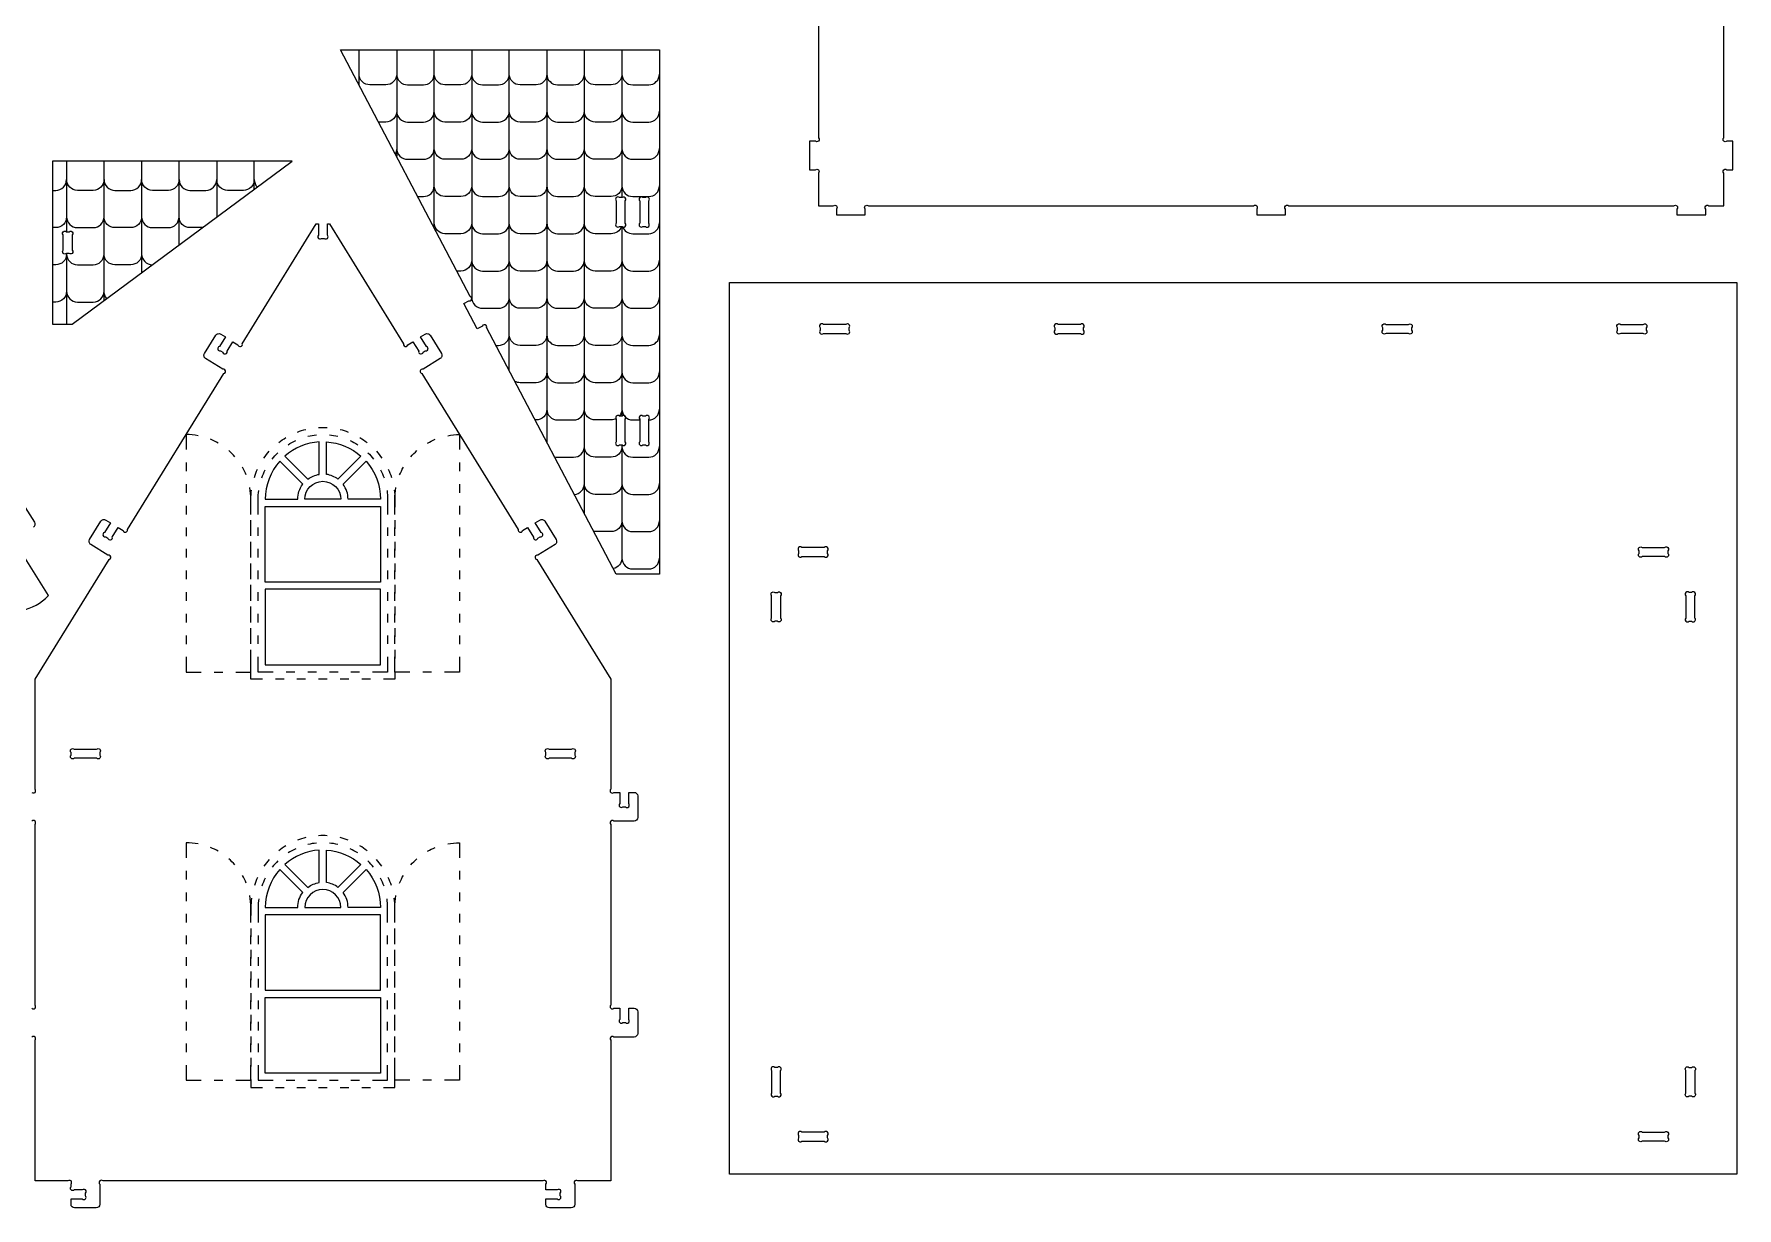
# Model space of a CAD drawing. Extents: x 3744.1 to 3839, y 1424.1 to 1485.3.
# Drawn here: x 3791.63 to 3838.96, y 1424.14 to 1456.77 of the extents above; entities that cross this region are included whole.
import ezdxf

# ---------------------------------------------------------------- set-up
doc = ezdxf.new("R2010")
doc.units = 0
doc.header["$MEASUREMENT"] = 0
doc.layers.add('LAYER1', color=18, linetype='CONTINUOUS')

msp = doc.modelspace()

# ---------------------------------------------------------------- linework, layer by layer
at = {"layer": 'LAYER1'}
for points in [[(3813.429, 1466.105), (3813.429, 1453.882, -1), (3813.341, 1453.793), (3813.179, 1453.793), (3813.179, 1452.993), (3813.341, 1452.993, -1), (3813.429, 1452.905), (3813.429, 1451.993), (3813.841, 1451.993, -1), (3813.929, 1451.905), (3813.929, 1451.743), (3814.729, 1451.743), (3814.729, 1451.905, -1), (3814.818, 1451.993), (3825.521, 1451.993, -1), (3825.609, 1451.905), (3825.609, 1451.743), (3826.409, 1451.743), (3826.409, 1451.905, -1), (3826.498, 1451.993), (3837.201, 1451.993, -1), (3837.289, 1451.905), (3837.289, 1451.743), (3838.089, 1451.743), (3838.089, 1451.905, -1), (3838.178, 1451.993), (3838.589, 1451.993), (3838.589, 1452.905, -1), (3838.678, 1452.993), (3838.839, 1452.993), (3838.839, 1453.793), (3838.678, 1453.793, -1), (3838.589, 1453.882), (3838.589, 1466.105, -1)], [(3801.704, 1455.657, -0.414214), (3801.404, 1455.357), (3800.96, 1455.357, -0.414214), (3800.66, 1455.657)], [(3801.704, 1455.657, 0.414214), (3802.004, 1455.357), (3802.447, 1455.357, 0.414214), (3802.747, 1455.657)], [(3803.791, 1455.657, -0.414214), (3803.491, 1455.357), (3803.047, 1455.357, -0.414214), (3802.747, 1455.657)], [(3803.791, 1455.657, 0.414214), (3804.091, 1455.357), (3804.535, 1455.357, 0.414214), (3804.835, 1455.657)], [(3805.878, 1455.657, -0.414214), (3805.578, 1455.357), (3805.135, 1455.357, -0.414214), (3804.835, 1455.657)], [(3805.878, 1455.657, 0.414214), (3806.178, 1455.357), (3806.622, 1455.357, 0.414214), (3806.922, 1455.657)], [(3807.966, 1455.657, -0.414214), (3807.666, 1455.357), (3807.222, 1455.357, -0.414214), (3806.922, 1455.657)], [(3807.966, 1455.657, 0.414214), (3808.266, 1455.357), (3808.709, 1455.357, 0.414214), (3809.009, 1455.657)], [(3801.704, 1454.622, -0.414214), (3801.404, 1454.322), (3801.204, 1454.322)], [(3801.704, 1454.622, 0.414214), (3802.004, 1454.322), (3802.447, 1454.322, 0.414214), (3802.747, 1454.622)], [(3803.791, 1454.622, -0.414214), (3803.491, 1454.322), (3803.047, 1454.322, -0.414214), (3802.747, 1454.622)], [(3803.791, 1454.622, 0.414214), (3804.091, 1454.322), (3804.535, 1454.322, 0.414214), (3804.835, 1454.622)], [(3805.878, 1454.622, -0.414214), (3805.578, 1454.322), (3805.135, 1454.322, -0.414214), (3804.835, 1454.622)], [(3805.878, 1454.622, 0.414214), (3806.178, 1454.322), (3806.622, 1454.322, 0.414214), (3806.922, 1454.622)], [(3807.966, 1454.622, -0.414214), (3807.666, 1454.322), (3807.222, 1454.322, -0.414214), (3806.922, 1454.622)], [(3807.966, 1454.622, 0.414214), (3808.266, 1454.322), (3808.709, 1454.322, 0.414214), (3809.009, 1454.622)], [(3801.704, 1453.587, -0.126595), (3801.667, 1453.443)], [(3801.704, 1453.587, 0.414214), (3802.004, 1453.287), (3802.447, 1453.287, 0.414214), (3802.747, 1453.587)], [(3803.791, 1453.587, -0.414214), (3803.491, 1453.287), (3803.047, 1453.287, -0.414214), (3802.747, 1453.587)], [(3803.791, 1453.587, 0.414214), (3804.091, 1453.287), (3804.535, 1453.287, 0.414214), (3804.835, 1453.587)], [(3805.878, 1453.587, -0.414214), (3805.578, 1453.287), (3805.135, 1453.287, -0.414214), (3804.835, 1453.587)], [(3805.878, 1453.587, 0.414214), (3806.178, 1453.287), (3806.622, 1453.287, 0.414214), (3806.922, 1453.587)], [(3807.966, 1453.587, -0.414214), (3807.666, 1453.287), (3807.222, 1453.287, -0.414214), (3806.922, 1453.587)], [(3807.966, 1453.587, 0.414214), (3808.266, 1453.287), (3808.709, 1453.287, 0.414214), (3809.009, 1453.587)], [(3792.135, 1452.424), (3792.228, 1452.424, 0.414214), (3792.528, 1452.724)], [(3793.571, 1452.724, -0.414214), (3793.271, 1452.424), (3792.828, 1452.424, -0.414214), (3792.528, 1452.724)], [(3793.571, 1452.724, 0.414214), (3793.871, 1452.424), (3794.315, 1452.424, 0.414214), (3794.615, 1452.724)], [(3795.658, 1452.724, -0.414214), (3795.358, 1452.424), (3794.915, 1452.424, -0.414214), (3794.615, 1452.724)], [(3795.658, 1452.724, 0.414214), (3795.958, 1452.424), (3796.402, 1452.424, 0.414214), (3796.702, 1452.724)], [(3797.746, 1452.724, -0.414214), (3797.446, 1452.424), (3797.002, 1452.424, -0.414214), (3796.702, 1452.724)], [(3797.746, 1452.724, 0.191627), (3797.828, 1452.518)], [(3802.292, 1452.252), (3802.447, 1452.252, 0.414214), (3802.747, 1452.552)], [(3803.791, 1452.552, -0.414214), (3803.491, 1452.252), (3803.047, 1452.252, -0.414214), (3802.747, 1452.552)], [(3803.791, 1452.552, 0.414214), (3804.091, 1452.252), (3804.535, 1452.252, 0.414214), (3804.835, 1452.552)], [(3805.878, 1452.552, -0.414214), (3805.578, 1452.252), (3805.135, 1452.252, -0.414214), (3804.835, 1452.552)], [(3805.878, 1452.552, 0.414214), (3806.178, 1452.252), (3806.622, 1452.252, 0.414214), (3806.922, 1452.552)], [(3807.966, 1452.552, -0.414214), (3807.666, 1452.252), (3807.222, 1452.252, -0.414214), (3806.922, 1452.552)], [(3807.966, 1452.552, 0.414214), (3808.266, 1452.252), (3808.709, 1452.252, 0.414214), (3809.009, 1452.552)], [(3792.528, 1451.689, -0.414214), (3792.228, 1451.389), (3792.135, 1451.389)], [(3792.528, 1451.689, 0.414214), (3792.828, 1451.389), (3793.271, 1451.389, 0.414214), (3793.571, 1451.689)], [(3794.615, 1451.689, -0.414214), (3794.315, 1451.389), (3793.871, 1451.389, -0.414214), (3793.571, 1451.689)], [(3794.615, 1451.689, 0.414214), (3794.915, 1451.389), (3795.358, 1451.389, 0.414214), (3795.658, 1451.689)], [(3796.305, 1451.389), (3795.958, 1451.389, -0.414214), (3795.658, 1451.689)], [(3796.702, 1451.689, 0.004646), (3796.702, 1451.684)], [(3796.702, 1451.689, -0.004711), (3796.702, 1451.684)], [(3791.565, 1435.69, 1), (3791.653, 1435.778), (3791.653, 1438.836), (3793.709, 1442.164, 1), (3793.68, 1442.286), (3793.202, 1442.581, -0.414214), (3793.17, 1442.718), (3793.485, 1443.229, -0.414214), (3793.623, 1443.261), (3793.75, 1443.182), (3793.587, 1442.917, 1), (3793.616, 1442.796), (3793.678, 1442.757, 1), (3793.8, 1442.786), (3793.963, 1443.051), (3794.1, 1442.966, 1), (3794.222, 1442.995), (3796.9, 1447.33, 1), (3796.871, 1447.452), (3796.394, 1447.747, -0.414214), (3796.361, 1447.885), (3796.676, 1448.395, -0.414214), (3796.814, 1448.428), (3796.942, 1448.349), (3796.778, 1448.084, 1), (3796.807, 1447.962), (3796.869, 1447.924, 1), (3796.991, 1447.953), (3797.154, 1448.218), (3797.292, 1448.133, 1), (3797.414, 1448.162), (3799.469, 1451.49), (3799.528, 1451.49), (3799.528, 1451.178, 1), (3799.617, 1451.09), (3799.69, 1451.09, 1), (3799.778, 1451.178), (3799.778, 1451.49), (3799.838, 1451.49), (3801.893, 1448.162, 1), (3802.015, 1448.133), (3802.153, 1448.218), (3802.316, 1447.953, 1), (3802.438, 1447.924), (3802.5, 1447.962, 1), (3802.529, 1448.084), (3802.365, 1448.349), (3802.493, 1448.428, -0.414214), (3802.631, 1448.395), (3802.946, 1447.885, -0.414214), (3802.913, 1447.747), (3802.436, 1447.452, 1), (3802.407, 1447.33), (3805.085, 1442.995, 1), (3805.206, 1442.966), (3805.344, 1443.051), (3805.507, 1442.786, 1), (3805.629, 1442.757), (3805.691, 1442.796, 1), (3805.72, 1442.917), (3805.557, 1443.182), (3805.684, 1443.261, -0.414214), (3805.822, 1443.229), (3806.137, 1442.718, -0.414214), (3806.105, 1442.581), (3805.627, 1442.286, 1), (3805.598, 1442.164), (3807.653, 1438.836), (3807.653, 1435.778, 1), (3807.742, 1435.69), (3807.903, 1435.69), (3807.903, 1435.378, 1), (3807.992, 1435.29), (3808.065, 1435.29, 1), (3808.153, 1435.378), (3808.153, 1435.69), (3808.303, 1435.69, -0.414214), (3808.403, 1435.59), (3808.403, 1434.99, -0.414214), (3808.303, 1434.89), (3807.742, 1434.89, 1), (3807.653, 1434.801), (3807.653, 1429.778, 1), (3807.742, 1429.69), (3807.903, 1429.69), (3807.903, 1429.378, 1), (3807.992, 1429.29), (3808.065, 1429.29, 1), (3808.153, 1429.378), (3808.153, 1429.69), (3808.303, 1429.69, -0.414214), (3808.403, 1429.59), (3808.403, 1428.99, -0.414214), (3808.303, 1428.89), (3807.742, 1428.89, 1), (3807.653, 1428.801), (3807.653, 1424.89), (3806.742, 1424.89, 1), (3806.653, 1424.801), (3806.653, 1424.24, -0.414214), (3806.553, 1424.14), (3805.953, 1424.14, -0.414214), (3805.853, 1424.24), (3805.853, 1424.39), (3806.165, 1424.39, 1), (3806.253, 1424.478), (3806.253, 1424.551, 1), (3806.165, 1424.64), (3805.853, 1424.64), (3805.853, 1424.801, 1), (3805.765, 1424.89), (3793.542, 1424.89, 1), (3793.453, 1424.801), (3793.453, 1424.24, -0.414214), (3793.353, 1424.14), (3792.753, 1424.14, -0.414214), (3792.653, 1424.24), (3792.653, 1424.39), (3792.965, 1424.39, 1), (3793.053, 1424.478), (3793.053, 1424.551, 1), (3792.965, 1424.64), (3792.742, 1424.64, -1), (3792.653, 1424.728), (3792.653, 1424.801, 1), (3792.565, 1424.89), (3791.653, 1424.89), (3791.653, 1428.801, 1), (3791.565, 1428.89)], [(3802.731, 1451.418, 0.084679), (3802.747, 1451.517)], [(3803.791, 1451.517, -0.414214), (3803.491, 1451.217), (3803.047, 1451.217, -0.414214), (3802.747, 1451.517)], [(3803.791, 1451.517, 0.414214), (3804.091, 1451.217), (3804.535, 1451.217, 0.414214), (3804.835, 1451.517)], [(3805.878, 1451.517, -0.414214), (3805.578, 1451.217), (3805.135, 1451.217, -0.414214), (3804.835, 1451.517)], [(3805.878, 1451.517, 0.414214), (3806.178, 1451.217), (3806.622, 1451.217, 0.414214), (3806.922, 1451.517)], [(3807.95, 1451.421, -0.321452), (3807.666, 1451.217), (3807.222, 1451.217, -0.414214), (3806.922, 1451.517)], [(3807.982, 1451.421, 0.321452), (3808.266, 1451.217), (3808.709, 1451.217, 0.414214), (3809.009, 1451.517)], [(3792.528, 1450.654, -0.414214), (3792.228, 1450.354), (3792.135, 1450.354)], [(3792.528, 1450.654, 0.414214), (3792.828, 1450.354), (3793.271, 1450.354, 0.414214), (3793.571, 1450.654)], [(3794.615, 1450.654, -0.414214), (3794.315, 1450.354), (3793.871, 1450.354, -0.414214), (3793.571, 1450.654)], [(3794.615, 1450.654, 0.40858), (3794.909, 1450.354)], [(3803.791, 1450.482, -0.414214), (3803.491, 1450.182), (3803.38, 1450.182)], [(3803.791, 1450.482, 0.414214), (3804.091, 1450.182), (3804.535, 1450.182, 0.414214), (3804.835, 1450.482)], [(3805.878, 1450.482, -0.414214), (3805.578, 1450.182), (3805.135, 1450.182, -0.414214), (3804.835, 1450.482)], [(3805.878, 1450.482, 0.414214), (3806.178, 1450.182), (3806.622, 1450.182, 0.414214), (3806.922, 1450.482)], [(3807.966, 1450.482, -0.414214), (3807.666, 1450.182), (3807.222, 1450.182, -0.414214), (3806.922, 1450.482)], [(3807.966, 1450.482, 0.414214), (3808.266, 1450.182), (3808.709, 1450.182, 0.414214), (3809.009, 1450.482)], [(3792.528, 1449.619, -0.414214), (3792.228, 1449.319), (3792.135, 1449.319)], [(3792.528, 1449.619, 0.414214), (3792.828, 1449.319), (3793.271, 1449.319, 0.414214), (3793.571, 1449.619)], [(3793.648, 1449.419, -0.184596), (3793.571, 1449.619)], [(3803.791, 1449.447, -0.035229), (3803.788, 1449.405)], [(3803.791, 1449.447, 0.414214), (3804.091, 1449.147), (3804.535, 1449.147, 0.414214), (3804.835, 1449.447)], [(3805.878, 1449.447, -0.414214), (3805.578, 1449.147), (3805.135, 1449.147, -0.414214), (3804.835, 1449.447)], [(3805.878, 1449.447, 0.414214), (3806.178, 1449.147), (3806.622, 1449.147, 0.414214), (3806.922, 1449.447)], [(3807.966, 1449.447, -0.414214), (3807.666, 1449.147), (3807.222, 1449.147, -0.414214), (3806.922, 1449.447)], [(3807.966, 1449.447, 0.414214), (3808.266, 1449.147), (3808.709, 1449.147, 0.414214), (3809.009, 1449.447)], [(3804.468, 1448.112), (3804.535, 1448.112, 0.414214), (3804.835, 1448.412)], [(3805.878, 1448.412, -0.414214), (3805.578, 1448.112), (3805.135, 1448.112, -0.414214), (3804.835, 1448.412)], [(3805.878, 1448.412, 0.414214), (3806.178, 1448.112), (3806.622, 1448.112, 0.414214), (3806.922, 1448.412)], [(3807.966, 1448.412, -0.414214), (3807.666, 1448.112), (3807.222, 1448.112, -0.414214), (3806.922, 1448.412)], [(3807.966, 1448.412, 0.414214), (3808.266, 1448.112), (3808.709, 1448.112, 0.414214), (3809.009, 1448.412)], [(3805.878, 1447.377, -0.414214), (3805.578, 1447.077), (3805.135, 1447.077, -0.124045), (3804.993, 1447.113)], [(3805.878, 1447.377, 0.414214), (3806.178, 1447.077), (3806.622, 1447.077, 0.414214), (3806.922, 1447.377)], [(3807.966, 1447.377, -0.414214), (3807.666, 1447.077), (3807.222, 1447.077, -0.414214), (3806.922, 1447.377)], [(3807.966, 1447.377, 0.414214), (3808.266, 1447.077), (3808.709, 1447.077, 0.414214), (3809.009, 1447.377)], [(3805.878, 1446.342, -0.414214), (3805.578, 1446.042), (3805.555, 1446.042)], [(3805.878, 1446.342, 0.414214), (3806.178, 1446.042), (3806.622, 1446.042, 0.414214), (3806.922, 1446.342)], [(3807.809, 1446.079, -0.125481), (3807.666, 1446.042), (3807.222, 1446.042, -0.414214), (3806.922, 1446.342)], [(3807.966, 1446.342, -0.177786), (3807.894, 1446.148)], [(3807.966, 1446.342, 0.414214), (3808.266, 1446.042), (3808.459, 1446.042)], [(3808.709, 1446.042, 0.414214), (3809.009, 1446.342)], [(3796.185, 1445.605, 0.046286), (3795.853, 1445.636), (3795.853, 1445.218)], [(3798.427, 1445.415, -0.030028), (3798.625, 1445.551)], [(3798.949, 1445.707, -0.030028), (3799.178, 1445.778)], [(3799.237, 1445.587, -0.033367), (3799.474, 1445.627)], [(3799.533, 1445.832, -0.030028), (3799.773, 1445.832)], [(3799.833, 1445.627, -0.033367), (3800.07, 1445.587)], [(3800.129, 1445.778, -0.030028), (3800.358, 1445.707)], [(3800.682, 1445.551, -0.030028), (3800.88, 1445.415)], [(3803.122, 1445.605, -0.046286), (3803.453, 1445.636), (3803.453, 1445.218)], [(3796.746, 1445.399, 0.033367), (3796.53, 1445.504)], [(3797.208, 1445.021, 0.033367), (3797.039, 1445.191)], [(3798.014, 1444.982, -0.030028), (3798.163, 1445.17)], [(3798.243, 1444.954, -0.033367), (3798.404, 1445.132)], [(3798.687, 1445.354, -0.033367), (3798.897, 1445.469)], [(3800.41, 1445.469, -0.033367), (3800.62, 1445.354)], [(3800.903, 1445.132, -0.033367), (3801.064, 1444.954)], [(3801.143, 1445.17, -0.030028), (3801.293, 1444.982)], [(3802.099, 1445.021, -0.033367), (3802.268, 1445.191)], [(3802.561, 1445.399, -0.033367), (3802.777, 1445.504)], [(3806.093, 1445.02, 0.072634), (3806.178, 1445.007), (3806.622, 1445.007, 0.414214), (3806.922, 1445.307)], [(3807.966, 1445.307, -0.414214), (3807.666, 1445.007), (3807.222, 1445.007, -0.414214), (3806.922, 1445.307)], [(3807.966, 1445.348), (3807.966, 1442.202, -0.354693), (3807.727, 1441.909)], [(3807.966, 1445.307, 0.414214), (3808.266, 1445.007), (3808.709, 1445.007, 0.414214), (3809.009, 1445.307)], [(3797.522, 1444.512, 0.033367), (3797.417, 1444.728)], [(3797.749, 1444.446, -0.030028), (3797.836, 1444.67)], [(3797.955, 1444.43, -0.033367), (3798.049, 1444.651)], [(3801.258, 1444.651, -0.033367), (3801.352, 1444.43)], [(3801.471, 1444.67, -0.030028), (3801.558, 1444.446)], [(3801.785, 1444.512, -0.033367), (3801.89, 1444.728)], [(3797.653, 1443.417), (3797.653, 1443.836, 0.046286), (3797.623, 1444.167)], [(3797.653, 1443.617), (3797.653, 1443.836, -0.03248), (3797.67, 1444.095)], [(3801.637, 1444.095, -0.03248), (3801.653, 1443.836)], [(3801.653, 1443.417), (3801.653, 1443.836, -0.046286), (3801.684, 1444.167)], [(3806.643, 1443.973, 0.394173), (3806.922, 1444.272)], [(3807.966, 1444.272, -0.414214), (3807.666, 1443.972), (3807.222, 1443.972, -0.414214), (3806.922, 1444.272)], [(3807.966, 1444.272, 0.414214), (3808.266, 1443.972), (3808.709, 1443.972, 0.414214), (3809.009, 1444.272)], [(3791.61, 1443.064, 0.414214), (3791.643, 1443.202), (3791.327, 1443.712, 0.414214)], [(3797.853, 1443.417), (3797.853, 1443.836, -0.03415), (3797.87, 1444.081)], [(3801.437, 1444.081, -0.03415), (3801.453, 1443.836)], [(3807.966, 1443.237, -0.414214), (3807.666, 1442.937), (3807.222, 1442.937, -0.030283), (3807.186, 1442.94)], [(3807.966, 1443.237, 0.414214), (3808.266, 1442.937), (3808.709, 1442.937, 0.414214), (3809.009, 1443.237)], [(3789.741, 1442.311, 0.755832), (3792.022, 1441.16), (3791.104, 1442.647, -1)], [(3807.966, 1442.202, 0.414214), (3808.266, 1441.902), (3808.709, 1441.902, 0.414214), (3809.009, 1442.202)], [(3791.565, 1429.69, 1), (3791.653, 1429.778), (3791.653, 1434.801, 1), (3791.565, 1434.89)], [(3796.185, 1434.259, 0.046286), (3795.853, 1434.29), (3795.853, 1433.871)], [(3796.746, 1434.053, 0.033367), (3796.53, 1434.158)], [(3798.625, 1434.205, 0.030028), (3798.427, 1434.069)], [(3799.178, 1434.432, 0.030028), (3798.949, 1434.361)], [(3799.474, 1434.281, 0.033367), (3799.237, 1434.241)], [(3799.773, 1434.486, 0.030028), (3799.533, 1434.486)], [(3800.07, 1434.241, 0.033367), (3799.833, 1434.281)], [(3800.358, 1434.361, 0.030028), (3800.129, 1434.432)], [(3800.88, 1434.069, 0.030028), (3800.682, 1434.205)], [(3802.561, 1434.053, -0.033367), (3802.777, 1434.158)], [(3803.122, 1434.259, -0.046286), (3803.453, 1434.29), (3803.453, 1433.871)], [(3797.208, 1433.675, 0.033367), (3797.039, 1433.844)], [(3798.163, 1433.824, 0.030028), (3798.014, 1433.636)], [(3798.404, 1433.785, 0.033367), (3798.243, 1433.608)], [(3798.897, 1434.123, 0.033367), (3798.687, 1434.008)], [(3800.62, 1434.008, 0.033367), (3800.41, 1434.123)], [(3801.064, 1433.608, 0.033367), (3800.903, 1433.785)], [(3801.293, 1433.636, 0.030028), (3801.143, 1433.824)], [(3802.099, 1433.675, -0.033367), (3802.268, 1433.844)], [(3797.522, 1433.166, 0.033367), (3797.417, 1433.382)], [(3797.836, 1433.323, 0.030028), (3797.749, 1433.1)], [(3798.049, 1433.305, 0.033367), (3797.955, 1433.084)], [(3801.352, 1433.084, 0.033367), (3801.258, 1433.305)], [(3801.558, 1433.1, 0.030028), (3801.471, 1433.323)], [(3801.785, 1433.166, -0.033367), (3801.89, 1433.382)], [(3797.653, 1432.071), (3797.653, 1432.49, 0.046286), (3797.623, 1432.821)], [(3797.67, 1432.749, 0.03248), (3797.653, 1432.49)], [(3797.87, 1432.735, 0.03415), (3797.853, 1432.49)], [(3801.453, 1432.071), (3801.453, 1432.49, 0.03415), (3801.437, 1432.735)], [(3801.653, 1432.271), (3801.653, 1432.49, 0.03248), (3801.637, 1432.749)], [(3801.653, 1432.071), (3801.653, 1432.49, -0.046286), (3801.684, 1432.821)]]:
    msp.add_lwpolyline(points, format="xyb", dxfattribs=at)
for points in [[(3803.571, 1449.281), (3803.714, 1449.356, 1), (3803.751, 1449.476), (3800.147, 1456.334), (3809.009, 1456.334), (3809.009, 1441.753), (3807.809, 1441.753), (3804.205, 1448.611, 1), (3804.086, 1448.648), (3803.943, 1448.573)], [(3807.809, 1452.132), (3807.809, 1451.51, 1), (3807.898, 1451.421), (3807.971, 1451.421, 1), (3808.059, 1451.51), (3808.059, 1452.132, 1), (3807.971, 1452.221), (3807.898, 1452.221, 1)], [(3808.548, 1451.421), (3808.621, 1451.421, 1), (3808.709, 1451.51), (3808.709, 1452.132, 1), (3808.621, 1452.221), (3808.548, 1452.221, 1), (3808.459, 1452.132), (3808.459, 1451.51, 1)], [(3792.685, 1451.184), (3792.685, 1450.761, -1), (3792.597, 1450.672), (3792.524, 1450.672, -1), (3792.435, 1450.761), (3792.435, 1451.184, -1), (3792.524, 1451.272), (3792.597, 1451.272, -1)], [(3814.188, 1448.695), (3813.566, 1448.695, 1), (3813.477, 1448.607), (3813.477, 1448.534, 1), (3813.566, 1448.445), (3814.188, 1448.445, 1), (3814.277, 1448.534), (3814.277, 1448.607, 1)], [(3820.088, 1448.445), (3820.711, 1448.445, 1), (3820.799, 1448.534), (3820.799, 1448.607, 1), (3820.711, 1448.695), (3820.088, 1448.695, 1), (3819.999, 1448.607), (3819.999, 1448.534, 1)], [(3829.203, 1448.695), (3829.826, 1448.695, -1), (3829.914, 1448.607), (3829.914, 1448.534, -1), (3829.826, 1448.445), (3829.203, 1448.445, -1), (3829.114, 1448.534), (3829.114, 1448.607, -1)], [(3835.726, 1448.695), (3836.348, 1448.695, -1), (3836.437, 1448.607), (3836.437, 1448.534, -1), (3836.348, 1448.445), (3835.726, 1448.445, -1), (3835.637, 1448.534), (3835.637, 1448.607, -1)], [(3807.809, 1446.06), (3807.809, 1445.437, 1), (3807.898, 1445.348), (3807.971, 1445.348, 1), (3808.059, 1445.437), (3808.059, 1446.06, 1), (3807.971, 1446.148), (3807.898, 1446.148, 1)], [(3808.459, 1446.06), (3808.459, 1445.437, 1), (3808.548, 1445.348), (3808.621, 1445.348, 1), (3808.709, 1445.437), (3808.709, 1446.06, 1), (3808.621, 1446.148), (3808.548, 1446.148, 1)], [(3799.553, 1445.433, 0.166595), (3798.595, 1445.036), (3799.234, 1444.396, -0.125326), (3799.553, 1444.529)], [(3800.712, 1445.036), (3800.073, 1444.396, 0.125326), (3799.753, 1444.529), (3799.753, 1445.433, -0.166595)], [(3798.454, 1444.894, 0.182708), (3798.053, 1443.836), (3798.953, 1443.836, -0.161906), (3799.093, 1444.255)], [(3800.853, 1444.894, -0.182708), (3801.253, 1443.836), (3800.353, 1443.836, 0.161906), (3800.214, 1444.255)], [(3799.153, 1443.836, -1), (3800.153, 1443.836)], [(3812.966, 1442.246), (3813.588, 1442.246, 1), (3813.677, 1442.334), (3813.677, 1442.407, 1), (3813.588, 1442.496), (3812.966, 1442.496, 1), (3812.877, 1442.407), (3812.877, 1442.334, 1)], [(3836.326, 1442.496), (3836.948, 1442.496, -1), (3837.037, 1442.407), (3837.037, 1442.334, -1), (3836.948, 1442.246), (3836.326, 1442.246, -1), (3836.237, 1442.334), (3836.237, 1442.407, -1)], [(3812.216, 1441.246), (3812.288, 1441.246, -1), (3812.377, 1441.157), (3812.377, 1440.534, -1), (3812.288, 1440.446), (3812.216, 1440.446, -1), (3812.127, 1440.534), (3812.127, 1441.157, -1)], [(3837.537, 1441.157), (3837.537, 1440.534, 1), (3837.626, 1440.446), (3837.698, 1440.446, 1), (3837.787, 1440.534), (3837.787, 1441.157, 1), (3837.698, 1441.246), (3837.626, 1441.246, 1)], [(3792.742, 1436.89), (3793.365, 1436.89, -1), (3793.453, 1436.801), (3793.453, 1436.728, -1), (3793.365, 1436.64), (3792.742, 1436.64, -1), (3792.653, 1436.728), (3792.653, 1436.801, -1)], [(3805.942, 1436.89), (3806.565, 1436.89, -1), (3806.653, 1436.801), (3806.653, 1436.728, -1), (3806.565, 1436.64), (3805.942, 1436.64, -1), (3805.853, 1436.728), (3805.853, 1436.801, -1)], [(3798.595, 1433.689), (3799.234, 1433.05, -0.125326), (3799.553, 1433.182), (3799.553, 1434.086, 0.166595)], [(3799.753, 1434.086, -0.166595), (3800.712, 1433.689), (3800.073, 1433.05, 0.125326), (3799.753, 1433.182)], [(3798.454, 1433.548, 0.182708), (3798.053, 1432.49), (3798.953, 1432.49, -0.161906), (3799.093, 1432.909)], [(3800.853, 1433.548, -0.182708), (3801.253, 1432.49), (3800.353, 1432.49, 0.161906), (3800.214, 1432.909)], [(3800.153, 1432.49, 1), (3799.153, 1432.49)], [(3812.127, 1427.957), (3812.127, 1427.334, 1), (3812.216, 1427.246), (3812.288, 1427.246, 1), (3812.377, 1427.334), (3812.377, 1427.957, 1), (3812.288, 1428.046), (3812.216, 1428.046, 1)], [(3837.787, 1427.957), (3837.787, 1427.334, -1), (3837.698, 1427.246), (3837.626, 1427.246, -1), (3837.537, 1427.334), (3837.537, 1427.957, -1), (3837.626, 1428.046), (3837.698, 1428.046, -1)], [(3812.966, 1425.996), (3813.588, 1425.996, 1), (3813.677, 1426.084), (3813.677, 1426.157, 1), (3813.588, 1426.246), (3812.966, 1426.246, 1), (3812.877, 1426.157), (3812.877, 1426.084, 1)], [(3836.948, 1425.996), (3836.326, 1425.996, -1), (3836.237, 1426.084), (3836.237, 1426.157, -1), (3836.326, 1426.246), (3836.948, 1426.246, -1), (3837.037, 1426.157), (3837.037, 1426.084, -1)]]:
    msp.add_lwpolyline(points, format="xyb", close=True, dxfattribs=at)
for points in [[(3800.66, 1455.358), (3800.66, 1456.334)], [(3801.704, 1456.334), (3801.704, 1453.372)], [(3802.747, 1451.386), (3802.747, 1456.334)], [(3803.791, 1456.334), (3803.791, 1449.4)], [(3804.835, 1447.414), (3804.835, 1456.334)], [(3805.878, 1456.334), (3805.878, 1445.427)], [(3806.922, 1443.441), (3806.922, 1456.334)], [(3807.966, 1456.334), (3807.966, 1452.221)], [(3792.528, 1453.239), (3792.528, 1451.272)], [(3793.571, 1449.362), (3793.571, 1453.239)], [(3794.615, 1453.239), (3794.615, 1450.136)], [(3795.658, 1450.91), (3795.658, 1453.239)], [(3796.702, 1453.239), (3796.702, 1451.684)], [(3797.746, 1452.457), (3797.746, 1453.239)], [(3807.966, 1451.421), (3807.966, 1446.148)], [(3792.528, 1450.672), (3792.528, 1448.706)], [(3795.853, 1444.857), (3795.853, 1444.617)], [(3803.453, 1444.857), (3803.453, 1444.617)], [(3795.853, 1444.257), (3795.853, 1444.017)], [(3803.453, 1444.257), (3803.453, 1444.017)], [(3795.853, 1443.657), (3795.853, 1443.417)], [(3801.453, 1443.836), (3801.453, 1443.417)], [(3801.653, 1443.836), (3801.653, 1443.617)], [(3803.453, 1443.657), (3803.453, 1443.417)], [(3797.653, 1443.017), (3797.653, 1443.257)], [(3801.653, 1443.257), (3801.653, 1443.017)], [(3795.853, 1443.056), (3795.853, 1442.816)], [(3797.653, 1442.817), (3797.653, 1443.057)], [(3797.853, 1442.817), (3797.853, 1443.057)], [(3801.453, 1443.057), (3801.453, 1442.817)], [(3801.653, 1442.817), (3801.653, 1443.057)], [(3803.453, 1443.056), (3803.453, 1442.816)], [(3795.853, 1442.456), (3795.853, 1442.216)], [(3797.653, 1442.417), (3797.653, 1442.657)], [(3797.653, 1442.216), (3797.653, 1442.456)], [(3797.853, 1442.216), (3797.853, 1442.456)], [(3801.453, 1442.456), (3801.453, 1442.216)], [(3801.653, 1442.657), (3801.653, 1442.417)], [(3801.653, 1442.216), (3801.653, 1442.456)], [(3803.453, 1442.456), (3803.453, 1442.216)], [(3795.853, 1441.856), (3795.853, 1441.615)], [(3797.653, 1441.816), (3797.653, 1442.056)], [(3797.653, 1441.616), (3797.653, 1441.856)], [(3797.853, 1441.616), (3797.853, 1441.856)], [(3801.453, 1441.856), (3801.453, 1441.616)], [(3801.653, 1442.056), (3801.653, 1441.816)], [(3801.653, 1441.616), (3801.653, 1441.856)], [(3803.453, 1441.856), (3803.453, 1441.615)], [(3795.853, 1441.255), (3795.853, 1441.015)], [(3797.653, 1441.216), (3797.653, 1441.456)], [(3797.653, 1441.016), (3797.653, 1441.256)], [(3797.853, 1441.016), (3797.853, 1441.256)], [(3801.453, 1441.256), (3801.453, 1441.016)], [(3801.653, 1441.456), (3801.653, 1441.216)], [(3801.653, 1441.016), (3801.653, 1441.256)], [(3803.453, 1441.255), (3803.453, 1441.015)], [(3797.653, 1440.615), (3797.653, 1440.856)], [(3801.653, 1440.856), (3801.653, 1440.615)], [(3795.853, 1440.655), (3795.853, 1440.415)], [(3797.653, 1440.415), (3797.653, 1440.655)], [(3797.853, 1440.415), (3797.853, 1440.655)], [(3801.453, 1440.655), (3801.453, 1440.415)], [(3801.653, 1440.415), (3801.653, 1440.655)], [(3803.453, 1440.655), (3803.453, 1440.415)], [(3795.853, 1440.054), (3795.853, 1439.814)], [(3797.653, 1440.015), (3797.653, 1440.255)], [(3797.653, 1439.815), (3797.653, 1440.055)], [(3797.853, 1439.815), (3797.853, 1440.055)], [(3801.453, 1440.055), (3801.453, 1439.815)], [(3801.653, 1440.255), (3801.653, 1440.015)], [(3801.653, 1439.815), (3801.653, 1440.055)], [(3803.453, 1440.054), (3803.453, 1439.814)], [(3795.853, 1439.454), (3795.853, 1439.036)], [(3797.234, 1439.036), (3797.653, 1439.036), (3797.653, 1439.455)], [(3797.653, 1439.415), (3797.653, 1439.655)], [(3798.273, 1439.036), (3797.853, 1439.036), (3797.853, 1439.455)], [(3801.453, 1439.455), (3801.453, 1439.036), (3801.034, 1439.036)], [(3801.653, 1439.655), (3801.653, 1439.415)], [(3802.073, 1439.036), (3801.653, 1439.036), (3801.653, 1439.455)], [(3803.453, 1439.454), (3803.453, 1439.036)], [(3795.853, 1439.036), (3796.273, 1439.036)], [(3796.633, 1439.036), (3796.874, 1439.036)], [(3797.972, 1438.836), (3797.653, 1438.836), (3797.653, 1439.054)], [(3798.873, 1439.036), (3798.633, 1439.036)], [(3799.473, 1439.036), (3799.233, 1439.036)], [(3800.074, 1439.036), (3799.834, 1439.036)], [(3800.674, 1439.036), (3800.434, 1439.036)], [(3801.653, 1439.054), (3801.653, 1438.836), (3801.335, 1438.836)], [(3802.674, 1439.036), (3802.433, 1439.036)], [(3803.453, 1439.036), (3803.034, 1439.036)], [(3798.573, 1438.836), (3798.333, 1438.836)], [(3799.173, 1438.836), (3798.933, 1438.836)], [(3799.774, 1438.836), (3799.533, 1438.836)], [(3800.374, 1438.836), (3800.134, 1438.836)], [(3800.974, 1438.836), (3800.734, 1438.836)], [(3795.853, 1433.511), (3795.853, 1433.271)], [(3803.453, 1433.511), (3803.453, 1433.271)], [(3795.853, 1432.911), (3795.853, 1432.671)], [(3803.453, 1432.911), (3803.453, 1432.671)], [(3795.853, 1432.31), (3795.853, 1432.07)], [(3797.653, 1432.49), (3797.653, 1432.271)], [(3797.853, 1432.49), (3797.853, 1432.071)], [(3803.453, 1432.31), (3803.453, 1432.07)], [(3797.653, 1431.911), (3797.653, 1431.671)], [(3801.653, 1431.671), (3801.653, 1431.911)], [(3795.853, 1431.71), (3795.853, 1431.47)], [(3797.653, 1431.471), (3797.653, 1431.711)], [(3797.853, 1431.711), (3797.853, 1431.471)], [(3801.453, 1431.471), (3801.453, 1431.711)], [(3801.653, 1431.471), (3801.653, 1431.711)], [(3803.453, 1431.71), (3803.453, 1431.47)], [(3795.853, 1431.11), (3795.853, 1430.87)], [(3797.653, 1431.31), (3797.653, 1431.07)], [(3797.653, 1430.87), (3797.653, 1431.11)], [(3797.853, 1431.11), (3797.853, 1430.87)], [(3801.453, 1430.87), (3801.453, 1431.11)], [(3801.653, 1431.07), (3801.653, 1431.31)], [(3801.653, 1430.87), (3801.653, 1431.11)], [(3803.453, 1431.11), (3803.453, 1430.87)], [(3795.853, 1430.509), (3795.853, 1430.269)], [(3797.653, 1430.71), (3797.653, 1430.47)], [(3797.653, 1430.27), (3797.653, 1430.51)], [(3797.853, 1430.51), (3797.853, 1430.27)], [(3801.453, 1430.27), (3801.453, 1430.51)], [(3801.653, 1430.47), (3801.653, 1430.71)], [(3801.653, 1430.27), (3801.653, 1430.51)], [(3803.453, 1430.509), (3803.453, 1430.269)], [(3795.853, 1429.909), (3795.853, 1429.669)], [(3797.653, 1430.11), (3797.653, 1429.87)], [(3797.653, 1429.669), (3797.653, 1429.91)], [(3797.853, 1429.91), (3797.853, 1429.669)], [(3801.453, 1429.669), (3801.453, 1429.91)], [(3801.653, 1429.87), (3801.653, 1430.11)], [(3801.653, 1429.669), (3801.653, 1429.91)], [(3803.453, 1429.909), (3803.453, 1429.669)], [(3797.653, 1429.509), (3797.653, 1429.269)], [(3801.653, 1429.269), (3801.653, 1429.509)], [(3795.853, 1429.309), (3795.853, 1429.068)], [(3797.653, 1429.069), (3797.653, 1429.309)], [(3797.853, 1429.309), (3797.853, 1429.069)], [(3801.453, 1429.069), (3801.453, 1429.309)], [(3801.653, 1429.069), (3801.653, 1429.309)], [(3803.453, 1429.309), (3803.453, 1429.068)], [(3795.853, 1428.708), (3795.853, 1428.468)], [(3797.653, 1428.909), (3797.653, 1428.669)], [(3797.653, 1428.469), (3797.653, 1428.709)], [(3797.853, 1428.709), (3797.853, 1428.469)], [(3801.453, 1428.469), (3801.453, 1428.709)], [(3801.653, 1428.669), (3801.653, 1428.909)], [(3801.653, 1428.469), (3801.653, 1428.709)], [(3803.453, 1428.708), (3803.453, 1428.468)], [(3795.853, 1428.108), (3795.853, 1427.69)], [(3797.234, 1427.69), (3797.653, 1427.69), (3797.653, 1428.108)], [(3797.653, 1428.309), (3797.653, 1428.068)], [(3797.853, 1428.108), (3797.853, 1427.69), (3798.273, 1427.69)], [(3801.034, 1427.69), (3801.453, 1427.69), (3801.453, 1428.108)], [(3801.653, 1428.068), (3801.653, 1428.309)], [(3802.073, 1427.69), (3801.653, 1427.69), (3801.653, 1428.108)], [(3803.453, 1428.108), (3803.453, 1427.69)], [(3795.853, 1427.69), (3796.273, 1427.69)], [(3796.633, 1427.69), (3796.874, 1427.69)], [(3797.653, 1427.708), (3797.653, 1427.49), (3797.972, 1427.49)], [(3798.633, 1427.69), (3798.873, 1427.69)], [(3799.233, 1427.69), (3799.473, 1427.69)], [(3799.834, 1427.69), (3800.074, 1427.69)], [(3800.434, 1427.69), (3800.674, 1427.69)], [(3801.335, 1427.49), (3801.653, 1427.49), (3801.653, 1427.708)], [(3802.674, 1427.69), (3802.433, 1427.69)], [(3803.453, 1427.69), (3803.034, 1427.69)], [(3798.333, 1427.49), (3798.573, 1427.49)], [(3798.933, 1427.49), (3799.173, 1427.49)], [(3799.533, 1427.49), (3799.774, 1427.49)], [(3800.134, 1427.49), (3800.374, 1427.49)], [(3800.734, 1427.49), (3800.974, 1427.49)]]:
    msp.add_lwpolyline(points, dxfattribs=at)
for points in [[(3798.8, 1453.239), (3792.135, 1453.239), (3792.135, 1448.706), (3792.685, 1448.706)], [(3810.957, 1425.076), (3810.957, 1449.865), (3838.957, 1449.865), (3838.957, 1425.076)], [(3798.053, 1443.636), (3801.253, 1443.636), (3801.253, 1441.536), (3798.053, 1441.536)], [(3798.053, 1441.336), (3798.053, 1439.236), (3801.253, 1439.236), (3801.253, 1441.336)], [(3801.253, 1432.29), (3798.053, 1432.29), (3798.053, 1430.19), (3801.253, 1430.19)], [(3801.253, 1429.99), (3801.253, 1427.89), (3798.053, 1427.89), (3798.053, 1429.99)]]:
    msp.add_lwpolyline(points, close=True, dxfattribs=at)

doc.saveas('drawing.dxf')
